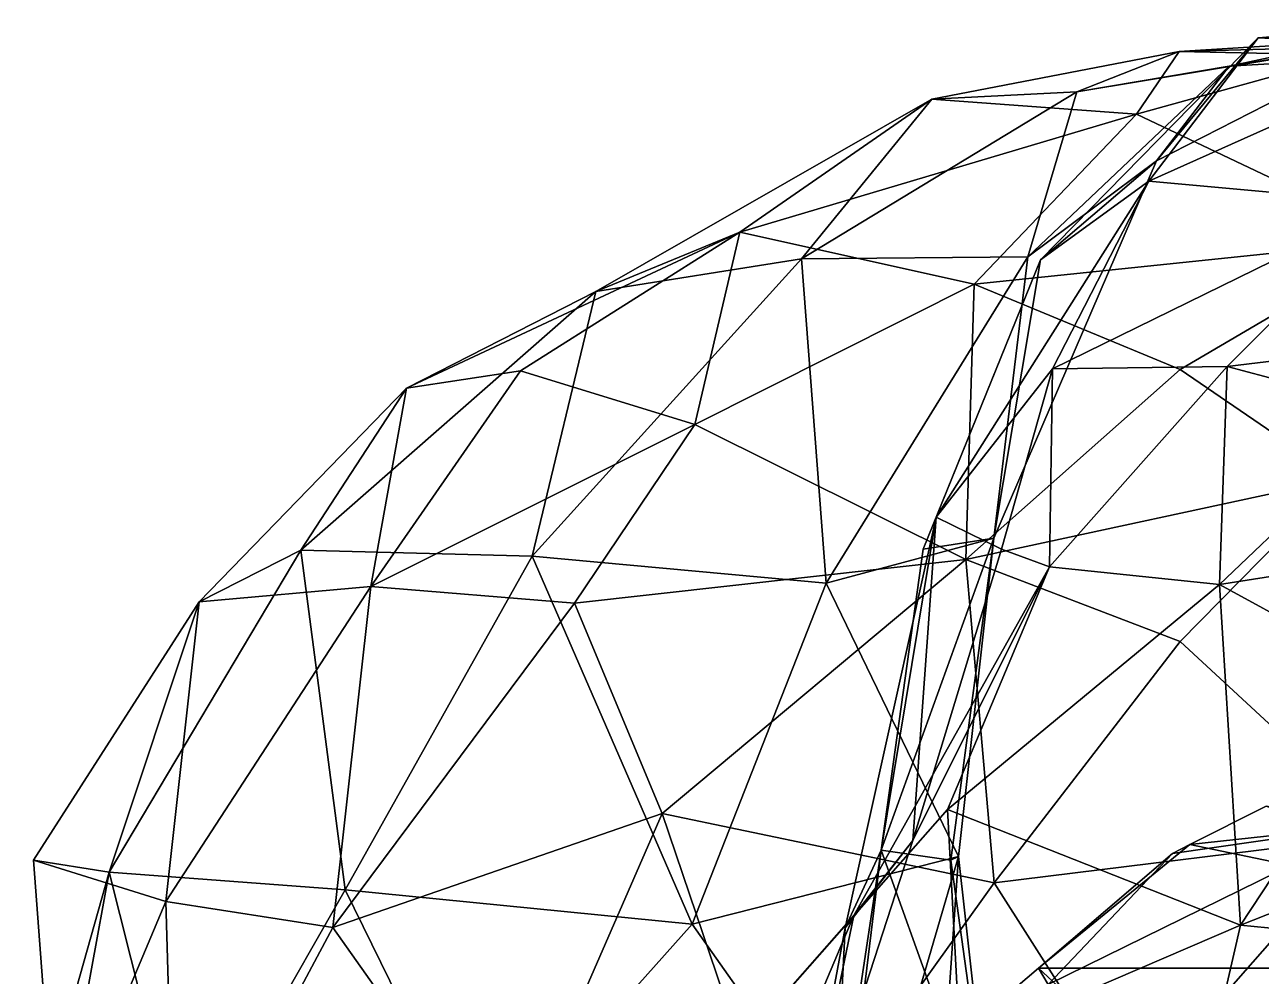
# Model space of a CAD drawing. Extents: x 290034 to 295698, y 4553723 to 4561693.
# Drawn here: x 290169.2 to 290240.1, y 4561412.6 to 4561467.1 of the extents above; entities that cross this region are included whole.
import ezdxf

# ---------------------------------------------------------------- set-up
doc = ezdxf.new("R2010")
doc.units = 0
doc.layers.add('Au_ppm_Pref_-_0_2', color=7, linetype='CONTINUOUS')

msp = doc.modelspace()

# ---------------------------------------------------------------- linework, layer by layer
at = {"layer": 'Au_ppm_Pref_-_0_2'}
for points in [[(290238.214, 4561464.768, 1578.534), (290249.315, 4561467.134, 1585.632), (290234.051, 4561459.326, 1586.229)], [(290239.882, 4561466.389, 1591.739), (290234.051, 4561459.326, 1586.229), (290249.315, 4561467.134, 1585.632)], [(290238.214, 4561464.768, 1578.534), (290259.07, 4561465.96, 1579.605), (290249.315, 4561467.134, 1585.632)], [(290259.233, 4561466.083, 1591.832), (290239.882, 4561466.389, 1591.739), (290249.315, 4561467.134, 1585.632)], [(290227.409, 4561453.668, 1591.739), (290234.051, 4561459.326, 1586.229), (290239.882, 4561466.389, 1591.739)], [(290239.882, 4561466.389, 1591.739), (290233.607, 4561458.162, 1597.461), (290227.409, 4561453.668, 1591.739)], [(290229.482, 4561463.279, 1573.921), (290248.257, 4561466.409, 1573.943), (290238.214, 4561464.768, 1578.534)], [(290248.257, 4561466.409, 1573.943), (290229.482, 4561463.279, 1573.921), (290235.357, 4561465.595, 1567.859)], [(290250.73, 4561465.827, 1596.666), (290233.607, 4561458.162, 1597.461), (290239.882, 4561466.389, 1591.739)], [(290235.357, 4561465.595, 1567.859), (290258.619, 4561466.239, 1569.199), (290248.257, 4561466.409, 1573.943)], [(290235.357, 4561465.595, 1567.859), (290245.108, 4561465.387, 1563.114), (290258.619, 4561466.239, 1569.199)], [(290248.257, 4561466.409, 1573.943), (290259.07, 4561465.96, 1579.605), (290238.214, 4561464.768, 1578.534)], [(290250.73, 4561465.827, 1596.666), (290239.882, 4561466.389, 1591.739), (290259.233, 4561466.083, 1591.832)], [(290221.181, 4561462.86, 1567.959), (290232.903, 4561462.002, 1560.855), (290235.357, 4561465.595, 1567.859)], [(290229.482, 4561463.279, 1573.921), (290221.181, 4561462.86, 1567.959), (290235.357, 4561465.595, 1567.859)], [(290232.903, 4561462.002, 1560.855), (290245.108, 4561465.387, 1563.114), (290235.357, 4561465.595, 1567.859)], [(290245.108, 4561465.387, 1563.114), (290232.903, 4561462.002, 1560.855), (290248.081, 4561454.806, 1556.111)], [(290250.73, 4561465.827, 1596.666), (290247.465, 4561456.912, 1603.927), (290233.607, 4561458.162, 1597.461)], [(290229.482, 4561463.279, 1573.921), (290238.214, 4561464.768, 1578.534), (290226.684, 4561453.836, 1579.902)], [(290226.684, 4561453.836, 1579.902), (290238.214, 4561464.768, 1578.534), (290234.051, 4561459.326, 1586.229)], [(290213.709, 4561453.716, 1573.263), (290221.181, 4561462.86, 1567.959), (290229.482, 4561463.279, 1573.921)], [(290213.709, 4561453.716, 1573.263), (290229.482, 4561463.279, 1573.921), (290226.684, 4561453.836, 1579.902)], [(290201.922, 4561451.845, 1567.315), (290210.189, 4561455.251, 1561.926), (290221.181, 4561462.86, 1567.959)], [(290201.922, 4561451.845, 1567.315), (290221.181, 4561462.86, 1567.959), (290213.709, 4561453.716, 1573.263)], [(290210.189, 4561455.251, 1561.926), (290232.903, 4561462.002, 1560.855), (290221.181, 4561462.86, 1567.959)], [(290223.613, 4561452.262, 1556.649), (290232.903, 4561462.002, 1560.855), (290210.189, 4561455.251, 1561.926)], [(290223.613, 4561452.262, 1556.649), (290248.081, 4561454.806, 1556.111), (290232.903, 4561462.002, 1560.855)], [(290224.741, 4561437.718, 1585.902), (290234.051, 4561459.326, 1586.229), (290227.409, 4561453.668, 1591.739)], [(290224.741, 4561437.718, 1585.902), (290226.684, 4561453.836, 1579.902), (290234.051, 4561459.326, 1586.229)], [(290227.409, 4561453.668, 1591.739), (290233.607, 4561458.162, 1597.461), (290221.435, 4561438.911, 1597.575)], [(290221.435, 4561438.911, 1597.575), (290233.607, 4561458.162, 1597.461), (290228.096, 4561447.421, 1603.618)], [(290228.096, 4561447.421, 1603.618), (290233.607, 4561458.162, 1597.461), (290247.465, 4561456.912, 1603.927)], [(290238.102, 4561447.544, 1608.376), (290228.096, 4561447.421, 1603.618), (290247.465, 4561456.912, 1603.927)], [(290258.489, 4561450.008, 1608.93), (290238.102, 4561447.544, 1608.376), (290247.465, 4561456.912, 1603.927)], [(290201.922, 4561451.845, 1567.315), (290191.087, 4561446.305, 1562.042), (290210.189, 4561455.251, 1561.926)], [(290191.087, 4561446.305, 1562.042), (290197.615, 4561447.293, 1558.636), (290210.189, 4561455.251, 1561.926)], [(290197.615, 4561447.293, 1558.636), (290207.594, 4561444.232, 1554.952), (290210.189, 4561455.251, 1561.926)], [(290207.594, 4561444.232, 1554.952), (290223.613, 4561452.262, 1556.649), (290210.189, 4561455.251, 1561.926)], [(290248.081, 4561454.806, 1556.111), (290223.613, 4561452.262, 1556.649), (290235.413, 4561447.382, 1552.667)], [(290235.413, 4561447.382, 1552.667), (290244.582, 4561441.116, 1548.682), (290248.081, 4561454.806, 1556.111)], [(290198.29, 4561436.674, 1573.794), (290213.709, 4561453.716, 1573.263), (290215.134, 4561435.131, 1578.521)], [(290198.29, 4561436.674, 1573.794), (290201.922, 4561451.845, 1567.315), (290213.709, 4561453.716, 1573.263)], [(290213.709, 4561453.716, 1573.263), (290226.684, 4561453.836, 1579.902), (290215.134, 4561435.131, 1578.521)], [(290215.134, 4561435.131, 1578.521), (290226.684, 4561453.836, 1579.902), (290224.741, 4561437.718, 1585.902)], [(290224.741, 4561437.718, 1585.902), (290227.409, 4561453.668, 1591.739), (290220.677, 4561437.073, 1591.739)], [(290220.677, 4561437.073, 1591.739), (290227.409, 4561453.668, 1591.739), (290221.435, 4561438.911, 1597.575)], [(290191.087, 4561446.305, 1562.042), (290201.922, 4561451.845, 1567.315), (290185.018, 4561437.017, 1568.058)], [(290198.29, 4561436.674, 1573.794), (290185.018, 4561437.017, 1568.058), (290201.922, 4561451.845, 1567.315)], [(290223.121, 4561436.487, 1550.311), (290223.613, 4561452.262, 1556.649), (290207.594, 4561444.232, 1554.952)], [(290223.121, 4561436.487, 1550.311), (290235.413, 4561447.382, 1552.667), (290223.613, 4561452.262, 1556.649)], [(290248.012, 4561444.907, 1612.169), (290238.102, 4561447.544, 1608.376), (290258.489, 4561450.008, 1608.93)], [(290237.662, 4561435.047, 1614.422), (290227.913, 4561436.077, 1608.902), (290238.102, 4561447.544, 1608.376)], [(290228.096, 4561447.421, 1603.618), (290238.102, 4561447.544, 1608.376), (290227.913, 4561436.077, 1608.902)], [(290237.662, 4561435.047, 1614.422), (290238.102, 4561447.544, 1608.376), (290248.012, 4561444.907, 1612.169)], [(290191.087, 4561446.305, 1562.042), (290189.029, 4561434.937, 1556.803), (290197.615, 4561447.293, 1558.636)], [(290207.594, 4561444.232, 1554.952), (290197.615, 4561447.293, 1558.636), (290189.029, 4561434.937, 1556.803)], [(290225.178, 4561437.073, 1603.618), (290221.435, 4561438.911, 1597.575), (290228.096, 4561447.421, 1603.618)], [(290223.121, 4561436.487, 1550.311), (290244.582, 4561441.116, 1548.682), (290235.413, 4561447.382, 1552.667)], [(290225.178, 4561437.073, 1603.618), (290228.096, 4561447.421, 1603.618), (290227.913, 4561436.077, 1608.902)], [(290179.207, 4561434.066, 1562.042), (290191.087, 4561446.305, 1562.042), (290185.018, 4561437.017, 1568.058)], [(290191.087, 4561446.305, 1562.042), (290179.207, 4561434.066, 1562.042), (290189.029, 4561434.937, 1556.803)], [(290237.662, 4561435.047, 1614.422), (290248.012, 4561444.907, 1612.169), (290260.077, 4561438.564, 1615.592)], [(290200.701, 4561433.983, 1552.648), (290207.594, 4561444.232, 1554.952), (290189.029, 4561434.937, 1556.803)], [(290223.121, 4561436.487, 1550.311), (290207.594, 4561444.232, 1554.952), (290200.701, 4561433.983, 1552.648)], [(290235.413, 4561431.798, 1545.983), (290244.582, 4561441.116, 1548.682), (290223.121, 4561436.487, 1550.311)], [(290247.351, 4561420.743, 1543.062), (290244.582, 4561441.116, 1548.682), (290235.413, 4561431.798, 1545.983)], [(290218.278, 4561419.824, 1591.874), (290221.435, 4561438.911, 1597.575), (290216.214, 4561415.39, 1597.678)], [(290221.435, 4561438.911, 1597.575), (290220.087, 4561420.394, 1604.162), (290216.214, 4561415.39, 1597.678)], [(290218.278, 4561419.824, 1591.874), (290220.677, 4561437.073, 1591.739), (290221.435, 4561438.911, 1597.575)], [(290221.435, 4561438.911, 1597.575), (290225.178, 4561437.073, 1603.618), (290220.087, 4561420.394, 1604.162)], [(290248.012, 4561429.41, 1618.881), (290237.662, 4561435.047, 1614.422), (290260.077, 4561438.564, 1615.592)], [(290224.741, 4561437.718, 1585.902), (290222.708, 4561419.466, 1579.959), (290215.134, 4561435.131, 1578.521)], [(290218.278, 4561419.824, 1591.874), (290222.271, 4561419.255, 1585.8), (290224.741, 4561437.718, 1585.902)], [(290220.677, 4561437.073, 1591.739), (290218.278, 4561419.824, 1591.874), (290224.741, 4561437.718, 1585.902)], [(290222.271, 4561419.255, 1585.8), (290222.708, 4561419.466, 1579.959), (290224.741, 4561437.718, 1585.902)], [(290187.56, 4561417.567, 1573.028), (290174.046, 4561418.568, 1567.688), (290185.018, 4561437.017, 1568.058)], [(290179.207, 4561434.066, 1562.042), (290185.018, 4561437.017, 1568.058), (290174.046, 4561418.568, 1567.688)], [(290187.56, 4561417.567, 1573.028), (290185.018, 4561437.017, 1568.058), (290198.29, 4561436.674, 1573.794)], [(290227.913, 4561436.077, 1608.902), (290220.087, 4561420.394, 1604.162), (290225.178, 4561437.073, 1603.618)], [(290207.451, 4561415.591, 1576.445), (290187.56, 4561417.567, 1573.028), (290198.29, 4561436.674, 1573.794)], [(290215.134, 4561435.131, 1578.521), (290207.451, 4561415.591, 1576.445), (290198.29, 4561436.674, 1573.794)], [(290200.701, 4561433.983, 1552.648), (290205.725, 4561421.939, 1549.308), (290223.121, 4561436.487, 1550.311)], [(290223.121, 4561436.487, 1550.311), (290205.725, 4561421.939, 1549.308), (290224.761, 4561417.958, 1544.829)], [(290235.413, 4561431.798, 1545.983), (290223.121, 4561436.487, 1550.311), (290224.761, 4561417.958, 1544.829)], [(290227.913, 4561436.077, 1608.902), (290222.074, 4561422.155, 1615.328), (290216.716, 4561416.083, 1609.557)], [(290216.716, 4561416.083, 1609.557), (290220.087, 4561420.394, 1604.162), (290227.913, 4561436.077, 1608.902)], [(290237.662, 4561435.047, 1614.422), (290222.074, 4561422.155, 1615.328), (290227.913, 4561436.077, 1608.902)], [(290179.207, 4561434.066, 1562.042), (290177.291, 4561416.887, 1556.56), (290189.029, 4561434.937, 1556.803)], [(290186.862, 4561415.408, 1552.316), (290189.029, 4561434.937, 1556.803), (290177.291, 4561416.887, 1556.56)], [(290200.701, 4561433.983, 1552.648), (290189.029, 4561434.937, 1556.803), (290186.862, 4561415.408, 1552.316)], [(290215.134, 4561435.131, 1578.521), (290222.708, 4561419.466, 1579.959), (290207.451, 4561415.591, 1576.445)], [(290238.86, 4561415.538, 1620.119), (290222.074, 4561422.155, 1615.328), (290237.662, 4561435.047, 1614.422)], [(290238.86, 4561415.538, 1620.119), (290237.662, 4561435.047, 1614.422), (290248.012, 4561429.41, 1618.881)], [(290174.046, 4561418.568, 1567.688), (290169.7, 4561419.255, 1562.042), (290179.207, 4561434.066, 1562.042)], [(290179.207, 4561434.066, 1562.042), (290169.7, 4561419.255, 1562.042), (290177.291, 4561416.887, 1556.56)], [(290186.862, 4561415.408, 1552.316), (290205.725, 4561421.939, 1549.308), (290200.701, 4561433.983, 1552.648)], [(290224.761, 4561417.958, 1544.829), (290247.351, 4561420.743, 1543.062), (290235.413, 4561431.798, 1545.983)], [(290238.86, 4561415.538, 1620.119), (290248.012, 4561429.41, 1618.881), (290254.232, 4561421.609, 1622.089)], [(290222.074, 4561422.155, 1615.328), (290222.802, 4561408.613, 1621.973), (290206.966, 4561405.014, 1615.09)], [(290222.074, 4561422.155, 1615.328), (290206.966, 4561405.014, 1615.09), (290216.716, 4561416.083, 1609.557)], [(290222.074, 4561422.155, 1615.328), (290238.86, 4561415.538, 1620.119), (290222.802, 4561408.613, 1621.973)], [(290270, 4561413.067, 1647.011), (290235.956, 4561420.154, 1645.267), (290240.341, 4561422.356, 1645.476)], [(290235.956, 4561420.154, 1645.267), (290246.502, 4561421.293, 1639.338), (290240.341, 4561422.356, 1645.476)], [(290205.725, 4561421.939, 1549.308), (290186.862, 4561415.408, 1552.316), (290196.771, 4561401.388, 1549.341)], [(290212.754, 4561401.183, 1545.616), (290205.725, 4561421.939, 1549.308), (290196.771, 4561401.388, 1549.341)], [(290224.761, 4561417.958, 1544.829), (290205.725, 4561421.939, 1549.308), (290212.754, 4561401.183, 1545.616)], [(290227.843, 4561412.142, 1639.254), (290246.502, 4561421.293, 1639.338), (290234.974, 4561419.643, 1645.22)], [(290235.413, 4561408.681, 1636.839), (290246.502, 4561421.293, 1639.338), (290227.843, 4561412.142, 1639.254)], [(290234.974, 4561419.643, 1645.22), (290246.502, 4561421.293, 1639.338), (290235.956, 4561420.154, 1645.267)], [(290242.042, 4561409.88, 1633.314), (290246.502, 4561421.293, 1639.338), (290235.413, 4561408.681, 1636.839)], [(290251.397, 4561414.318, 1627.325), (290238.86, 4561415.538, 1620.119), (290254.232, 4561421.609, 1622.089)], [(290224.761, 4561417.958, 1544.829), (290235.24, 4561401.498, 1542.481), (290247.351, 4561420.743, 1543.062)], [(290256.306, 4561401.437, 1542.195), (290247.351, 4561420.743, 1543.062), (290235.24, 4561401.498, 1542.481)], [(290213.215, 4561399.228, 1604.124), (290220.087, 4561420.394, 1604.162), (290216.716, 4561416.083, 1609.557)], [(290213.215, 4561399.228, 1604.124), (290216.214, 4561415.39, 1597.678), (290220.087, 4561420.394, 1604.162)], [(290235.956, 4561420.154, 1645.267), (290227.295, 4561413.067, 1644.868), (290234.974, 4561419.643, 1645.22)], [(290270, 4561413.067, 1647.011), (290227.295, 4561413.067, 1644.868), (290235.956, 4561420.154, 1645.267)], [(290174.046, 4561418.568, 1567.688), (290171, 4561401.946, 1562.19), (290169.7, 4561419.255, 1562.042)], [(290177.291, 4561416.887, 1556.56), (290169.7, 4561419.255, 1562.042), (290171, 4561401.946, 1562.19)], [(290222.708, 4561419.466, 1579.959), (290217.436, 4561401.437, 1576.456), (290207.451, 4561415.591, 1576.445)], [(290216.034, 4561401.437, 1591.739), (290218.278, 4561419.824, 1591.874), (290215.5, 4561401.437, 1596.459)], [(290215.5, 4561401.437, 1596.459), (290218.278, 4561419.824, 1591.874), (290216.214, 4561415.39, 1597.678)], [(290224.665, 4561402.022, 1586.295), (290218.278, 4561419.824, 1591.874), (290216.034, 4561401.437, 1591.739)], [(290222.708, 4561419.466, 1579.959), (290221.474, 4561401.437, 1579.86), (290217.436, 4561401.437, 1576.456)], [(290224.665, 4561402.022, 1586.295), (290222.271, 4561419.255, 1585.8), (290218.278, 4561419.824, 1591.874)], [(290224.665, 4561402.022, 1586.295), (290221.474, 4561401.437, 1579.86), (290222.708, 4561419.466, 1579.959)], [(290224.665, 4561402.022, 1586.295), (290222.708, 4561419.466, 1579.959), (290222.271, 4561419.255, 1585.8)], [(290227.843, 4561412.142, 1639.254), (290234.974, 4561419.643, 1645.22), (290227.295, 4561413.067, 1644.868)], [(290178.359, 4561401.437, 1571.12), (290169.207, 4561401.437, 1567.982), (290174.046, 4561418.568, 1567.688)], [(290174.046, 4561418.568, 1567.688), (290169.207, 4561401.437, 1567.982), (290171, 4561401.946, 1562.19)], [(290187.56, 4561417.567, 1573.028), (290178.359, 4561401.437, 1571.12), (290174.046, 4561418.568, 1567.688)], [(290224.761, 4561417.958, 1544.829), (290212.754, 4561401.183, 1545.616), (290235.24, 4561401.498, 1542.481)], [(290187.56, 4561417.567, 1573.028), (290195.251, 4561401.913, 1574.386), (290178.359, 4561401.437, 1571.12)], [(290207.451, 4561415.591, 1576.445), (290195.251, 4561401.913, 1574.386), (290187.56, 4561417.567, 1573.028)], [(290177.291, 4561416.887, 1556.56), (290171, 4561401.946, 1562.19), (290177.828, 4561398.468, 1555.217)], [(290186.862, 4561415.408, 1552.316), (290177.291, 4561416.887, 1556.56), (290177.828, 4561398.468, 1555.217)], [(290216.716, 4561416.083, 1609.557), (290206.966, 4561405.014, 1615.09), (290210.527, 4561401.437, 1609.557)], [(290213.215, 4561399.228, 1604.124), (290216.716, 4561416.083, 1609.557), (290210.527, 4561401.437, 1609.557)], [(290177.828, 4561398.468, 1555.217), (290196.771, 4561401.388, 1549.341), (290186.862, 4561415.408, 1552.316)], [(290195.251, 4561401.913, 1574.386), (290207.451, 4561415.591, 1576.445), (290217.436, 4561401.437, 1576.456)], [(290213.215, 4561399.228, 1604.124), (290215.5, 4561401.437, 1596.459), (290216.214, 4561415.39, 1597.678)], [(290235.543, 4561401.067, 1627.251), (290222.802, 4561408.613, 1621.973), (290238.86, 4561415.538, 1620.119)], [(290235.543, 4561401.067, 1627.251), (290238.86, 4561415.538, 1620.119), (290251.397, 4561414.318, 1627.325)], [(290235.543, 4561401.067, 1627.251), (290251.397, 4561414.318, 1627.325), (290242.042, 4561409.88, 1633.314)], [(290223.776, 4561410.07, 1644.773), (290227.295, 4561413.067, 1644.868), (290270, 4561373.382, 1648.091)], [(290227.843, 4561412.142, 1639.254), (290227.295, 4561413.067, 1644.868), (290223.776, 4561410.07, 1644.773)], [(290270, 4561413.067, 1647.011), (290270, 4561373.382, 1648.091), (290227.295, 4561413.067, 1644.868)]]:
    msp.add_3dface(points, dxfattribs=at)

doc.saveas('drawing.dxf')
